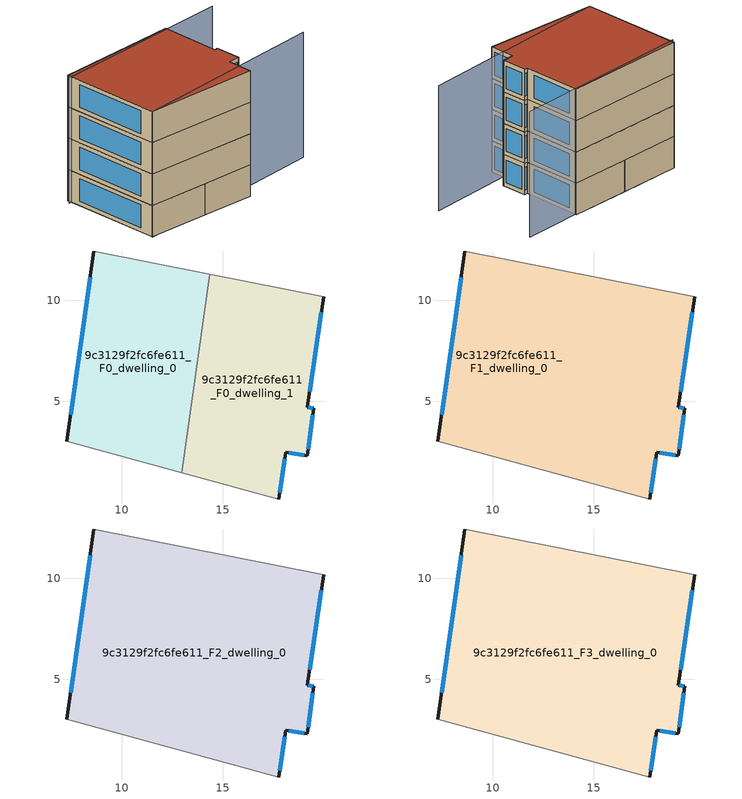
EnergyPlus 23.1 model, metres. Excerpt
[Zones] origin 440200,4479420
9c3129f2fc6fe611_F0_dwelling_0
 floor ground (EU_floor_Construction): 12.96,1.47 14.35,11.3 8.6,12.44 7.27,3.02 z0
 wall outside (EU_wall_Construction): 7.27,3.02 8.6,12.44 z0:3
 wall adiabatic (EU_wall_Construction): 8.6,12.44 14.35,11.3 / 12.96,1.47 7.27,3.02 z0:3
 wall to 9c3129f2fc6fe611_F0_dwelling_1 (EU_wall_Construction): 14.35,11.3 12.96,1.47 z0:3
 window (EU_Window_Construction): 7.46,4.33 8.42,11.13 z0.42:2.58
9c3129f2fc6fe611_F0_dwelling_1
 floor ground (EU_floor_Construction): 17.76,0.16 18.11,2.46 19.19,2.3 19.5,4.65 19.18,4.71 19.99,10.18 14.35,11.3 12.96,1.47 z0
 wall outside (EU_wall_Construction): 19.99,10.18 19.18,4.71 19.5,4.65 19.19,2.3 18.11,2.46 17.76,0.16 z0:3
 wall adiabatic (EU_wall_Construction): 17.76,0.16 12.96,1.47 / 14.35,11.3 19.99,10.18 z0:3
 window (EU_Window_Construction): 19.46,4.32 19.23,2.63 / 19.04,2.32 18.26,2.44 / 18.06,2.14 17.81,0.48 / 19.88,9.42 19.29,5.47 / 19.23,4.7 19.46,4.66 z0.42:2.58
9c3129f2fc6fe611_F1_dwelling_0
 floor to 9c3129f2fc6fe611_F0_dwelling_0 (EU_floor_Construction): 12.96,1.47 14.35,11.3 8.6,12.44 7.27,3.02 z3
 floor to 9c3129f2fc6fe611_F0_dwelling_1 (EU_floor_Construction): 17.76,0.16 18.11,2.46 19.19,2.3 19.5,4.65 19.18,4.71 19.99,10.18 14.35,11.3 12.96,1.47 z3
 wall outside (EU_wall_Construction): 7.27,3.02 8.6,12.44 / 19.99,10.18 19.18,4.71 19.5,4.65 19.19,2.3 18.11,2.46 17.76,0.16 z3:6
 wall adiabatic (EU_wall_Construction): 17.76,0.16 7.27,3.02 / 8.6,12.44 19.99,10.18 z3:6
 window (EU_Window_Construction): 19.46,4.32 19.23,2.63 / 19.04,2.32 18.26,2.44 / 18.06,2.14 17.81,0.48 / 7.46,4.33 8.42,11.13 / 19.88,9.42 19.29,5.47 / 19.23,4.7 19.46,4.66 z3.42:5.58
9c3129f2fc6fe611_F2_dwelling_0
 floor to 9c3129f2fc6fe611_F1_dwelling_0 (EU_floor_Construction): 17.76,0.16 18.11,2.46 19.19,2.3 19.5,4.65 19.18,4.71 19.99,10.18 8.6,12.44 7.27,3.02 z6
 wall outside (EU_wall_Construction): 7.27,3.02 8.6,12.44 / 19.99,10.18 19.18,4.71 19.5,4.65 19.19,2.3 18.11,2.46 17.76,0.16 z6:9
 wall adiabatic (EU_wall_Construction): 17.76,0.16 7.27,3.02 / 8.6,12.44 19.99,10.18 z6:9
 window (EU_Window_Construction): 19.46,4.32 19.23,2.63 / 19.04,2.32 18.26,2.44 / 18.06,2.14 17.81,0.48 / 7.46,4.33 8.42,11.13 / 19.88,9.42 19.29,5.47 / 19.23,4.7 19.46,4.66 z6.42:8.58
9c3129f2fc6fe611_F3_dwelling_0
 floor to 9c3129f2fc6fe611_F2_dwelling_0 (EU_floor_Construction): 17.76,0.16 18.11,2.46 19.19,2.3 19.5,4.65 19.18,4.71 19.99,10.18 8.6,12.44 7.27,3.02 z9
 wall outside (EU_wall_Construction): 7.27,3.02 8.6,12.44 / 19.99,10.18 19.18,4.71 19.5,4.65 19.19,2.3 18.11,2.46 17.76,0.16 z9:12
 wall adiabatic (EU_wall_Construction): 17.76,0.16 7.27,3.02 / 8.6,12.44 19.99,10.18 z9:12
 window (EU_Window_Construction): 19.46,4.32 19.23,2.63 / 19.04,2.32 18.26,2.44 / 18.06,2.14 17.81,0.48 / 7.46,4.33 8.42,11.13 / 19.88,9.42 19.29,5.47 / 19.23,4.7 19.46,4.66 z9.42:11.58
 roof outside (EU_roof_Construction): 19.99,10.18 19.18,4.71 19.5,4.65 19.19,2.3 18.11,2.46 17.76,0.16 7.27,3.02 8.6,12.44 z12
shading: 7.27,3.02 25.84,0.24 / 25.35,9.12 8.27,12.09 z0:12
[Building]
EU S2 Campaign: North Axis=0; Terrain=City; Solar Distribution=FullExterior
[Site:Location]
Madrid: Latitude=40.5; Longitude=-3.5; Time Zone=1; Elevation=609
[SizingPeriod:WeatherFileDays]
AnnualSizingPeriod: Begin Month=1; Begin Day of Month=1; End Month=12; End Day of Month=31; Day of Week for Start Day=Monday; Use Weather File Daylight Saving Period=No; Use Weather File Rain and Snow Indicators=No
[MATERIAL]
EU_InternalMass_Material: Roughness=MediumRough; Thickness=0.1; Conductivity=1; Density=1800; Specific Heat=900; Thermal Absorptance=0.9; Solar Absorptance=0.7; Visible Absorptance=0.7
[MATERIAL:NOMASS] Roughness=MediumRough; Thermal Absorptance=0.9; Solar Absorptance=0.7; Visible Absorptance=0.7
Name | Thermal Resistance
EU_wall_NoMass | 1.60022
EU_roof_NoMass | 1.57597
EU_floor_NoMass | 0.470652
[WINDOWMATERIAL:SIMPLEGLAZINGSYSTEM]
EU_Window_SimpleGlazing: UFactor=3.28802; Solar Heat Gain Coefficient=0.85; Visible Transmittance=0.85
[CONSTRUCTION]
EU_wall_Construction: EU_wall_NoMass
EU_roof_Construction: EU_roof_NoMass
EU_floor_Construction: EU_floor_NoMass
EU_InternalMass_Construction: EU_InternalMass_Material
EU_Window_Construction: EU_Window_SimpleGlazing
[ZONE] Type=1; Multiplier=1; Ceiling Height=autocalculate; Floor Area=autocalculate; Part of Total Floor Area=Yes
Name | Volume
9c3129f2fc6fe611_F0_dwelling_0 | 170.659
9c3129f2fc6fe611_F1_dwelling_0; 9c3129f2fc6fe611_F2_dwelling_0; 9c3129f2fc6fe611_F3_dwelling_0 | 341.305
9c3129f2fc6fe611_F0_dwelling_1 | 170.653
[INTERNALMASS] Construction=EU_InternalMass_Construction
Name | Zone or ZoneList | Surface Area
9c3129f2fc6fe611_F0_dwelling_0_EU_InternalMass | 9c3129f2fc6fe611_F0_dwelling_0 | 56.8862
9c3129f2fc6fe611_F0_dwelling_1_EU_InternalMass | 9c3129f2fc6fe611_F0_dwelling_1 | 56.884
9c3129f2fc6fe611_F1_dwelling_0_EU_InternalMass | 9c3129f2fc6fe611_F1_dwelling_0 | 113.769
9c3129f2fc6fe611_F2_dwelling_0_EU_InternalMass | 9c3129f2fc6fe611_F2_dwelling_0 | 113.769
9c3129f2fc6fe611_F3_dwelling_0_EU_InternalMass | 9c3129f2fc6fe611_F3_dwelling_0 | 113.769
[OTHEREQUIPMENT] Fuel Type=Electricity; Design Level Calculation Method=Watts/Area; Power per Zone Floor Area=1; Fraction Latent=0; Fraction Radiant=0; Fraction Lost=0; Carbon Dioxide Generation Rate=0; EndUse Subcategory=EU_Step8_InternalGains
Name | Zone or ZoneList or Space or SpaceList | Schedule
EU_Step8_InternalGain_9c3129f2fc6fe611_F0_dwelling_0_f000 | 9c3129f2fc6fe611_F0_dwelling_0 | EU_Step8_GainSchedule_9c3129f2fc6fe611_F0_dwelling_0_f000
EU_Step8_InternalGain_9c3129f2fc6fe611_F0_dwelling_1_f000 | 9c3129f2fc6fe611_F0_dwelling_1 | EU_Step8_GainSchedule_9c3129f2fc6fe611_F0_dwelling_1_f000
EU_Step8_InternalGain_9c3129f2fc6fe611_F1_dwelling_0_f000 | 9c3129f2fc6fe611_F1_dwelling_0 | EU_Step8_GainSchedule_9c3129f2fc6fe611_F1_dwelling_0_f000
EU_Step8_InternalGain_9c3129f2fc6fe611_F2_dwelling_0_f000 | 9c3129f2fc6fe611_F2_dwelling_0 | EU_Step8_GainSchedule_9c3129f2fc6fe611_F2_dwelling_0_f000
EU_Step8_InternalGain_9c3129f2fc6fe611_F3_dwelling_0_f000 | 9c3129f2fc6fe611_F3_dwelling_0 | EU_Step8_GainSchedule_9c3129f2fc6fe611_F3_dwelling_0_f000
[ZONEVENTILATION:DESIGNFLOWRATE] Schedule=EU_AlwaysOn; Design Flow Rate Calculation Method=AirChanges/Hour; Air Changes per Hour=0.480704; Ventilation Type=Natural; Fan Pressure Rise=0; Fan Total Efficiency=1; Constant Term Coefficient=1; Temperature Term Coefficient=0; Velocity Term Coefficient=0; Velocity Squared Term Coefficient=0; Minimum Indoor Temperature=-100; Maximum Indoor Temperature=100; Delta Temperature=-100; Minimum Outdoor Temperature=-100; Maximum Outdoor Temperature=100; Maximum Wind Speed=40
Name | Zone or ZoneList or Space or SpaceList
EU_ConstantAir_9c3129f2fc6fe611_F0_dwelling_0 | 9c3129f2fc6fe611_F0_dwelling_0
EU_ConstantAir_9c3129f2fc6fe611_F0_dwelling_1 | 9c3129f2fc6fe611_F0_dwelling_1
EU_ConstantAir_9c3129f2fc6fe611_F1_dwelling_0 | 9c3129f2fc6fe611_F1_dwelling_0
EU_ConstantAir_9c3129f2fc6fe611_F2_dwelling_0 | 9c3129f2fc6fe611_F2_dwelling_0
EU_ConstantAir_9c3129f2fc6fe611_F3_dwelling_0 | 9c3129f2fc6fe611_F3_dwelling_0
[HVACTEMPLATE:THERMOSTAT] Constant Heating Setpoint=20; Constant Cooling Setpoint=50
EU_HeatOnly_9c3129f2fc6fe611_F0_dwelling_0; EU_HeatOnly_9c3129f2fc6fe611_F0_dwelling_1; EU_HeatOnly_9c3129f2fc6fe611_F1_dwelling_0; EU_HeatOnly_9c3129f2fc6fe611_F2_dwelling_0; EU_HeatOnly_9c3129f2fc6fe611_F3_dwelling_0
[HVACTEMPLATE:ZONE:IDEALLOADSAIRSYSTEM] System Availability Schedule=EU_AlwaysOn; Maximum Heating Supply Air Temperature=50; Minimum Cooling Supply Air Temperature=13; Maximum Heating Supply Air Humidity Ratio=0.0156; Minimum Cooling Supply Air Humidity Ratio=0.0077; Heating Limit=NoLimit; Cooling Limit=NoLimit; Heating Availability Schedule=EU_AlwaysOn; Cooling Availability Schedule=EU_CoolingOff; Dehumidification Control Type=ConstantSensibleHeatRatio; Cooling Sensible Heat Ratio=0.7; Dehumidification Setpoint=60; Humidification Control Type=None; Humidification Setpoint=30; Outdoor Air Method=None; Outdoor Air Flow Rate per Person=0.00944; Outdoor Air Flow Rate per Zone Floor Area=0; Outdoor Air Flow Rate per Zone=0; Demand Controlled Ventilation Type=None; Outdoor Air Economizer Type=NoEconomizer; Heat Recovery Type=None; Sensible Heat Recovery Effectiveness=0.7; Latent Heat Recovery Effectiveness=0.65
Name | Template Thermostat
9c3129f2fc6fe611_F0_dwelling_0 | EU_HeatOnly_9c3129f2fc6fe611_F0_dwelling_0
9c3129f2fc6fe611_F0_dwelling_1 | EU_HeatOnly_9c3129f2fc6fe611_F0_dwelling_1
9c3129f2fc6fe611_F1_dwelling_0 | EU_HeatOnly_9c3129f2fc6fe611_F1_dwelling_0
9c3129f2fc6fe611_F2_dwelling_0 | EU_HeatOnly_9c3129f2fc6fe611_F2_dwelling_0
9c3129f2fc6fe611_F3_dwelling_0 | EU_HeatOnly_9c3129f2fc6fe611_F3_dwelling_0
[SIZING:ZONE] Zone Cooling Design Supply Air Temperature Input Method=SupplyAirTemperature; Zone Cooling Design Supply Air Temperature=13; Zone Heating Design Supply Air Temperature Input Method=SupplyAirTemperature; Zone Heating Design Supply Air Temperature=50; Zone Cooling Design Supply Air Humidity Ratio=0.008; Zone Heating Design Supply Air Humidity Ratio=0.008; Cooling Design Air Flow Method=DesignDay; Cooling Design Air Flow Rate=0; Cooling Minimum Air Flow per Zone Floor Area=0.000762; Cooling Minimum Air Flow=0; Cooling Minimum Air Flow Fraction=0.2; Heating Design Air Flow Method=DesignDay; Heating Design Air Flow Rate=0; Heating Maximum Air Flow per Zone Floor Area=0.002032; Heating Maximum Air Flow=0.141576; Heating Maximum Air Flow Fraction=0.3; Account for Dedicated Outdoor Air System=No; Dedicated Outdoor Air System Control Strategy=NeutralSupplyAir; Dedicated Outdoor Air Low Setpoint Temperature for Design=autosize; Dedicated Outdoor Air High Setpoint Temperature for Design=autosize; Zone Load Sizing Method=Sensible Load Only No Latent Load; Zone Latent Cooling Design Supply Air Humidity Ratio Input Method=HumidityRatioDifference; Zone Cooling Design Supply Air Humidity Ratio Difference=0.005; Zone Latent Heating Design Supply Air Humidity Ratio Input Method=HumidityRatioDifference; Zone Humidification Design Supply Air Humidity Ratio Difference=0.005
9c3129f2fc6fe611_F0_dwelling_0; 9c3129f2fc6fe611_F0_dwelling_1; 9c3129f2fc6fe611_F1_dwelling_0; 9c3129f2fc6fe611_F2_dwelling_0; 9c3129f2fc6fe611_F3_dwelling_0
[SCHEDULE:CONSTANT]
Name | Hourly Value
EU_AlwaysOn | 1
EU_CoolingOff | 0
[SCHEDULE:FILE] Column Number=1; Rows to Skip at Top=0; Number of Hours of Data=8760; Column Separator=Comma; Interpolate to Timestep=No; Minutes per Item=60; Adjust Schedule for Daylight Savings=Yes
Name | File
EU_Step8_GainSchedule_9c3129f2fc6fe611_F0_dwelling_0_f000 | ../../schedules/9c3129f2fc6fe611/9c3129f2fc6fe611_F0_dwelling_0_f000_gain.csv
EU_Step8_GainSchedule_9c3129f2fc6fe611_F0_dwelling_1_f000 | ../../schedules/9c3129f2fc6fe611/9c3129f2fc6fe611_F0_dwelling_1_f000_gain.csv
EU_Step8_GainSchedule_9c3129f2fc6fe611_F1_dwelling_0_f000 | ../../schedules/9c3129f2fc6fe611/9c3129f2fc6fe611_F1_dwelling_0_f000_gain.csv
EU_Step8_GainSchedule_9c3129f2fc6fe611_F2_dwelling_0_f000 | ../../schedules/9c3129f2fc6fe611/9c3129f2fc6fe611_F2_dwelling_0_f000_gain.csv
EU_Step8_GainSchedule_9c3129f2fc6fe611_F3_dwelling_0_f000 | ../../schedules/9c3129f2fc6fe611/9c3129f2fc6fe611_F3_dwelling_0_f000_gain.csv
